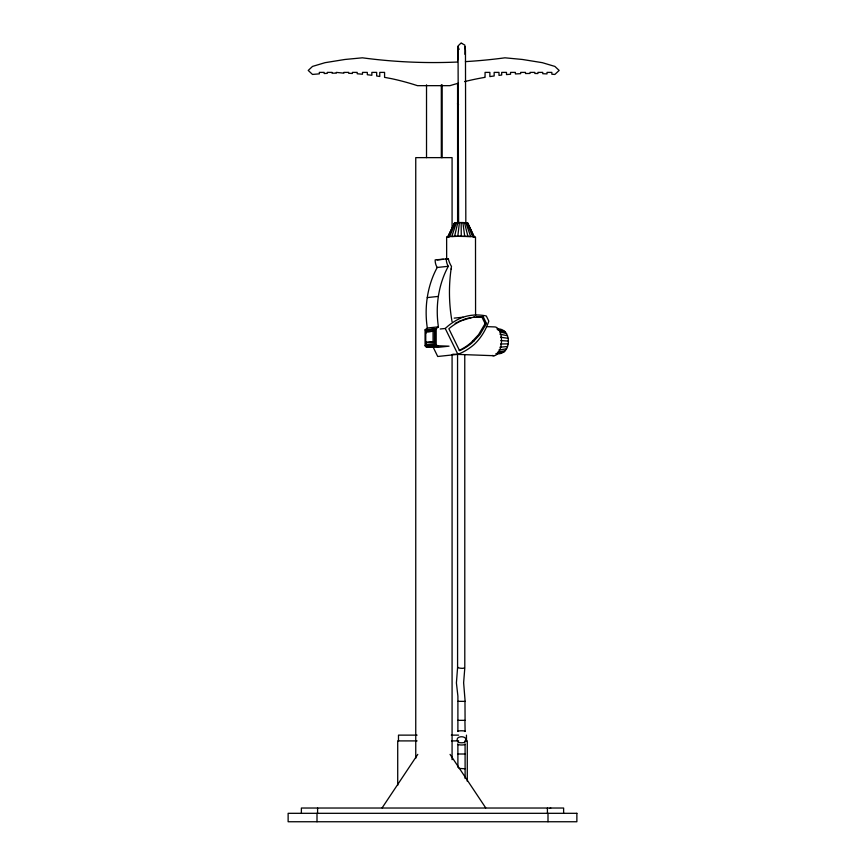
<?xml version="1.0" encoding="UTF-8"?>
<svg xmlns="http://www.w3.org/2000/svg" width="865" height="865" viewBox="0 0 865 865"><rect width="100%" height="100%" fill="white"/><g stroke="black" fill="none" stroke-linecap="round" stroke-linejoin="round"><path stroke-width="1.3" d="M457.607 223.213L457.585 83.916M457.877 744.235L457.899 767.331M465.089 744.214L465.121 778.543M457.888 731.347L457.909 696.228L456.406 682.939L457.585 667.531L457.553 354.585M457.888 741.716C453.541 735.109 469.468 735.099 465.111 741.694M457.65 60.118L458.039 45.942L460.721 43.369M464.938 54.333L465.132 46.872L465.013 47.813M496.586 353.796C511.929 355.407 512.588 327.954 497.018 328.884M459.412 222.554L456.396 222.662L451.757 236.556L457.801 236.34L459.412 222.554L462.872 222.554L467.738 222.954L474.431 237.151L473.923 237.367L467.478 223.062L466.786 223.17M451.076 268.972L451.487 266.398A20.565 17.614 83.9 0 1 448.329 258.776L435.16 259.878A11.883 10.185 83.9 0 0 437.203 267.48C431.484 277.968 428.078 289.613 426.748 301.463A88.587 75.893 83.9 0 0 427.31 328.019L425.072 329.857L425.083 345.773L426.207 346.93L437.928 347.352L449.032 346.173L437.312 345.751L426.207 346.93M454.558 236.426L457.79 222.597M456.396 222.662L455.314 222.748L449.595 236.729L447.702 237.151L454.568 223.062L456.255 223.256M476.756 316.947L481.967 317.185L485.103 323.596L478.529 334.733L471.09 342.605A65.448 56.074 83.9 0 1 459.185 350.401M473.49 317.185L483.34 317.033L486.476 323.456L479.902 334.582L472.463 342.464A65.448 56.074 83.9 0 1 460.548 350.26L459.575 350.682L448.87 328.776L449.703 328.04A65.405 56.041 83.9 0 1 461.78 320.601L471.576 317.542M448.211 236.934L454.622 222.846L455.314 222.748M447.702 237.151L454.622 222.846M446.297 258.7A11.883 10.185 83.9 0 0 448.308 266.301C442.588 276.789 439.182 288.434 437.852 300.285A88.587 75.893 83.9 0 0 438.414 326.851L436.176 328.678L425.072 329.857M382.114 807.878L417.773 754.388M440.199 329.003L445.248 328.473L448.157 325.91A70.065 60.031 83.9 0 1 461.099 317.942C469.035 314.774 477.956 314.168 486.292 315.974L488.822 321.153C485.838 329.933 480.918 338.204 474.085 344.529A70.108 60.074 83.9 0 1 461.326 352.877L457.899 354.347L437.712 356.488L432.543 345.903M458.018 701.32L465.132 701.385L463.629 682.766L464.797 668.007L464.764 354.585M464.97 768.769L459.023 768.401M463.64 319.477L465.824 318.785M464.938 754.01L457.963 753.999M458.039 667.337C457.25 668.277 465.24 668.807 464.289 667.758M466.916 318.45L474.863 317.033M495.85 353.753L504.198 351.828M497.505 352.985L500.067 352.412M497.472 352.271L505.517 350.617M461.521 43.272L464.786 45.056L465.467 50.494L465.824 222.348M498.856 350.044L506.663 348.79M460.58 43.401L461.661 43.25M437.214 259.954L443.388 259.295M445.853 259.035L448.319 258.776M437.225 267.469L448.329 266.29M427.278 297.582L438.382 296.403M454.179 318.125L463.013 317.185M481.967 317.185L483.34 317.033M463.575 319.888L460.418 320.753A65.405 56.041 83.9 0 0 458.288 321.737M427.31 328.019L438.414 326.851M485.103 323.596L486.476 323.456M426.121 332.733L426.121 330.116L435.322 329.165L435.333 343.546L426.131 344.486L426.131 341.88M426.121 330.116L435.322 329.165M425.753 331.836L434.468 331.111L434.479 341.772L425.764 342.497L425.753 331.836L427.169 331.89M428.38 331.76L434.468 331.111M425.764 342.497L434.479 341.772M425.083 345.773L436.187 344.594L437.312 345.751M472.571 341.243L473.944 341.091M427.321 346.973L438.436 345.795M499.916 347.233L507.528 346.487M457.866 720.34L465.078 720.34L464.981 701.31M500.586 344.011L508.079 343.838M457.801 236.34L470.657 236.556L465.846 222.662M417.092 735.131L398.484 735.131L398.484 740.905M451.325 735.131L458.623 735.131M466.43 735.131L466.516 740.905M417.092 740.905L397.716 740.905L397.716 785.366M451.465 740.905L458.623 740.905M465.002 740.905L467.284 740.905L467.284 781.322M486.379 326.624L494.088 326.905A14.435 7.385 -87.9 0 1 501.44 342.421A14.435 7.385 -87.9 0 1 492.196 355.439M435.333 343.546L435.127 329.165M426.131 344.486L426.326 341.88M452.784 354.207L494.11 355.72M500.813 340.605L508.263 341.048M464.927 720.329L465.111 731.357M500.586 337.242L508.079 338.291M504.176 331.133L497.797 329.392M474.431 237.151L472.733 236.729L466.884 222.748M499.905 334.171L507.517 335.771M500.143 331.922L506.641 333.641M458.396 744.614L459.748 744.884A3.568 0.746 0.2 0 0 463.359 744.884L464.646 744.603A3.709 0.768 0.2 0 0 464.948 744.019M497.451 329.641L505.506 332.063M459.099 49.402L458.039 46.851L458.601 222.348M450.07 754.388L485.73 807.878M445.248 328.473L457.899 354.347M467.532 222.846L474.02 236.934M464.473 222.597L467.922 236.426M462.872 222.554L464.71 236.34M461.153 222.543L461.261 236.318A14.435 0.908 -0.1 0 1 474.95 237.388M475.501 237.151L475.577 315.476M446.632 237.151L446.654 258.624M436.176 328.678L436.187 344.594M433.062 331.068L433.073 341.718M426.315 330.127L426.315 332.733M563.623 813.316L563.623 808.029L301.377 808.029L301.377 813.316M547.999 813.316L547.999 821.75M547.415 808.029L547.415 813.316M452.081 229.171L452.081 157.635L415.751 157.635L415.751 758.313M452.081 354.715L452.081 759.654M442.166 84.824L442.166 157.635M441.323 84.824L441.323 157.635M426.521 84.824L426.521 157.635M317.585 808.029L317.585 813.316M317.001 813.316L317.001 821.75M457.996 731.509A3.611 0.584 -0.1 0 1 461.586 730.774A3.611 0.584 -0.1 0 1 464.959 731.509M464.959 741.413A3.611 1.092 0.3 0 1 461.586 742.797A3.611 1.092 0.3 0 1 457.985 741.435M458.19 744.614A3.709 0.768 0.2 0 1 457.769 744.03M458.601 104.719A3.611 1.287 0.3 0 1 457.963 103.162M549.913 808.418A6.033 4.26 -90 0 1 550.767 808.029M455.185 323.413A65.405 56.041 83.9 0 1 457.25 322.267M447.064 237.388A14.435 0.908 -0.1 0 1 461.283 236.242M452.049 321.639A144.163 123.511 83.9 0 1 451.098 268.972M465.435 61.62A536.873 536.873 0 0 0 504.965 57.814L522.406 59.469L542.344 62.68L554.876 66.421L559.147 70.433L554.876 74.444L551.848 74.239L551.848 72.39L547.026 72.39L547.026 73.903L542.755 73.709L542.755 72.39L537.933 72.39L537.933 73.525L534.84 73.493L534.84 72.39L530.029 72.39L530.029 73.46L525.498 73.536L525.498 72.39L520.676 72.39L520.676 73.666L515.378 73.936L515.378 72.39L510.555 72.39L510.555 74.228L506.501 74.595L506.501 72.39L501.689 72.39L501.689 75.039L498.975 75.374L498.975 72.39L494.153 72.39L494.153 75.969L489.871 76.596L489.871 72.39L485.06 72.39L485.06 77.353L484.368 77.45A277.979 277.979 0 0 0 464.559 81.613M457.509 62.031A536.873 536.873 0 0 1 362.413 57.814L344.973 59.469L325.035 62.68L312.503 66.421L308.232 70.433L312.503 74.444L319.347 73.849L319.347 72.39L324.17 72.39L324.17 73.525L327.262 73.374L327.262 72.39L332.074 72.39L332.074 73.19L336.355 73.114L336.355 72.39L343.881 73.168L343.881 72.39L348.703 72.39L348.703 73.287L352.39 73.482L352.39 72.39L357.202 72.39L357.202 73.763L362.5 74.228L362.5 72.39L367.322 72.39L367.322 74.725L371.853 75.287L371.853 72.39L376.675 72.39L376.675 75.979L379.767 76.477L379.767 72.39L384.579 72.39L384.579 77.353L391.769 78.715A253.326 253.326 0 0 1 417.449 85.667L449.919 85.667A277.979 277.979 0 0 1 458.439 83.202M576.869 813.316L288.132 813.316L288.132 821.75L576.869 821.75L576.869 813.316"/></g></svg>
